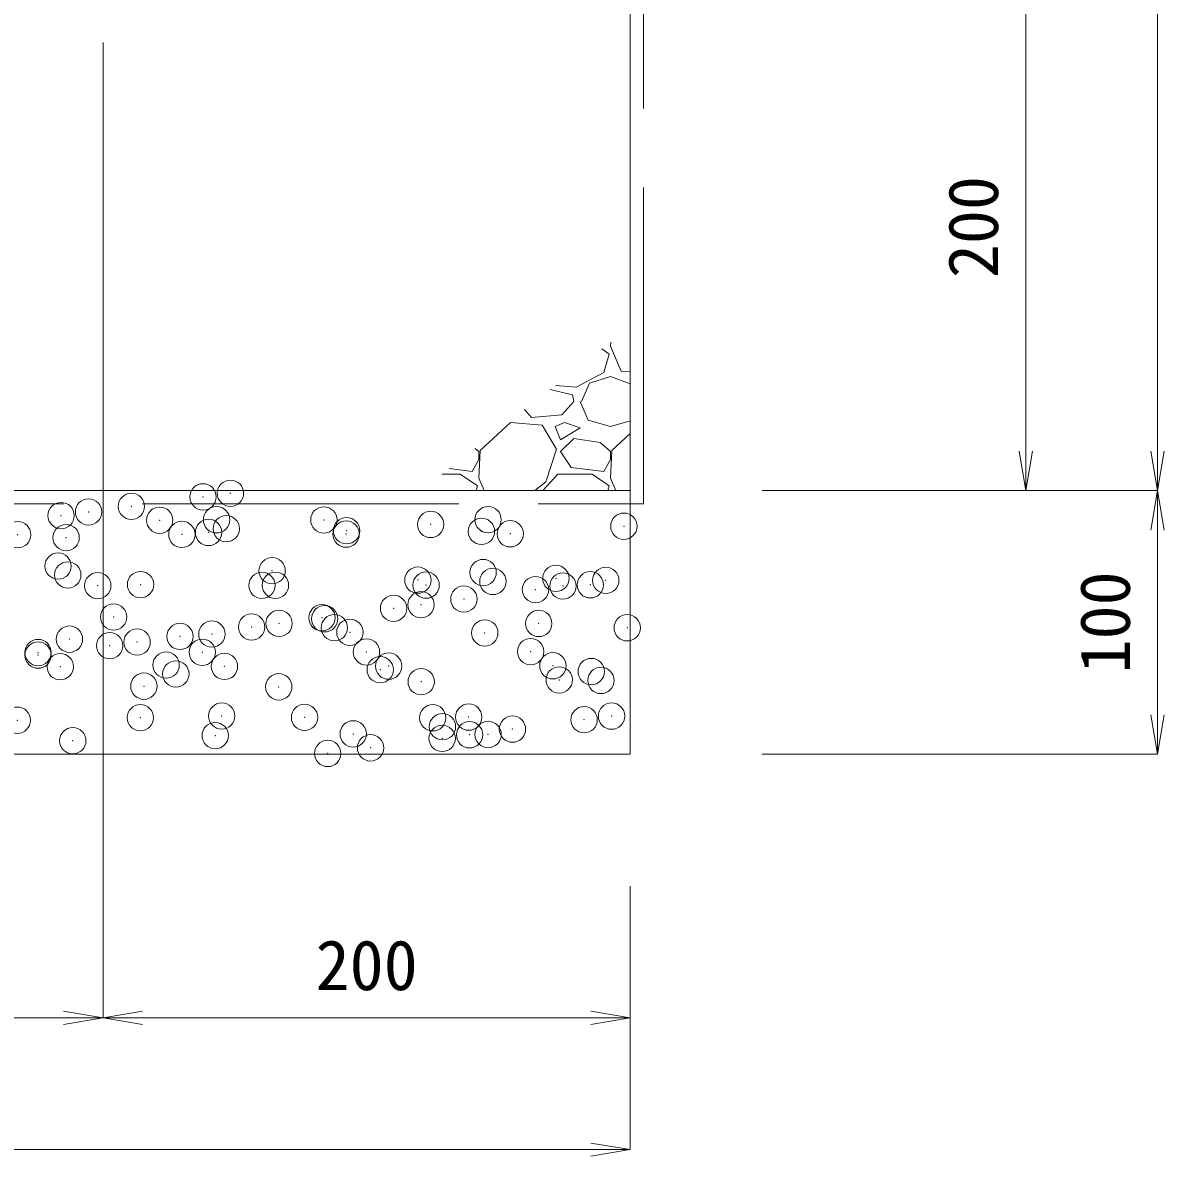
# Model space of a CAD drawing. Units: millimetres at full size, sheet at 1:20. Extents: x 0 to 23340, y -4498 to 8520.
# Drawn here: x 12927.1 to 13360, y 863.7 to 1293.7 of the extents above; entities that cross this region are included whole.
import ezdxf
from ezdxf.enums import TextEntityAlignment as Align

# ---------------------------------------------------------------- set-up
doc = ezdxf.new("R2010")
doc.units = ezdxf.units.MM
doc.header["$LTSCALE"] = 20
doc.header["$PDMODE"] = 32
doc.header["$PDSIZE"] = 10
doc.linetypes.add('DASHED', pattern=[7.5, 6, -1.5])
for name, color, linetype, lineweight in [('KIJUN', 5, 'Continuous', 5), ('SUNPO', 3, 'Continuous', 13), ('TITLE', 7, 'Continuous', 13), ('ﾊｯﾁﾝｸﾞ', 7, 'Continuous', 5)]:
    doc.layers.add(name, color=color, linetype=linetype, lineweight=lineweight)
doc.styles.add('ＭＳ ゴシック', font='')
doc.styles.get('ＭＳ ゴシック').set_extended_font_data('MS Gothic')

# ---------------------------------------------------------------- blocks, each defined once
blk = doc.blocks.new('open_arrow')
at = {"color": 0, "linetype": 'Continuous', "lineweight": -2}
blk.add_lwpolyline([(7.5, 1.25), (0, 0), (7.5, -1.25)], dxfattribs=at)

msp = doc.modelspace()

# ---------------------------------------------------------------- linework, layer by layer
at = {"layer": 'KIJUN', "color": 7, "linetype": 'DASHED', "lineweight": 13}
msp.add_lwpolyline([(12427.48, 1721.2), (12222.48, 1721.2), (12222.48, 1111.2), (13162.48, 1111.2), (13162.48, 1721.2), (12957.48, 1721.2)], dxfattribs=at)
at = {"layer": 'KIJUN', "color": 7, "lineweight": 13}
for points in [[(12957.48, 1716.2), (12957.48, 1336.2), (12937.48, 1316.2), (12447.48, 1316.2), (12427.48, 1336.2), (12427.48, 1716.2), (12227.48, 1716.2), (12227.48, 1116.2), (13157.48, 1116.2), (13157.48, 1716.2)], [(13157.48, 1116.2), (12227.48, 1116.2), (12227.48, 1016.2), (13157.48, 1016.2)]]:
    msp.add_lwpolyline(points, close=True, dxfattribs=at)
at = {"layer": 'SUNPO'}
for p, q in [((13357.48, 1116.2), (13357.48, 1906.2)), ((13307.48, 1316.2), (13307.48, 1116.2)), ((12957.48, 1286.2), (12957.48, 916.2)), ((12957.48, 1286.2), (12957.48, 916.2)), ((13207.48, 1116.2), (13307.48, 1116.2)), ((13207.48, 1116.2), (13357.48, 1116.2)), ((13207.48, 1116.2), (13357.48, 1116.2)), ((13357.48, 1016.2), (13357.48, 1116.2)), ((13207.48, 1016.2), (13357.48, 1016.2)), ((13157.48, 966.2), (13157.48, 916.2)), ((13157.48, 966.2), (13157.48, 866.2)), ((12427.48, 916.2), (12957.48, 916.2)), ((12957.48, 916.2), (13157.48, 916.2)), ((12227.48, 866.2), (13157.48, 866.2))]:
    msp.add_line(p, q, dxfattribs=at)
at = {"layer": 'TITLE'}
for p in [(12995.41, 1113.83), (13005.82, 1115.2), (12951.98, 1108.11), (12968.24, 1110.25), (12941.57, 1106.74), (12978.96, 1104.97), (13000.55, 1105.15), (13041.25, 1105.09), (13081.76, 1103.38), (13103.53, 1105.2), (12925.11, 1099.49), (12987.4, 1099.6), (12997.51, 1100.34), (13004.23, 1101.77), (13049.68, 1099.71), (13049.86, 1101.01), (13101.02, 1100.76), (13111.96, 1099.83), (13155.04, 1102.71), (12943.49, 1098.39), (12940.42, 1087.59), (12944.11, 1084.21), (13021.63, 1085.82), (13076.9, 1082.25), (13101.66, 1085.14), (13105.35, 1081.76), (13129.25, 1082.92), (13148.19, 1082.16), (12955.48, 1080.15), (12971.72, 1080.55), (13017.76, 1080.26), (13022.88, 1080.31), (13080.04, 1080.37), (13121.52, 1078.65), (13131.93, 1080.02), (13142.32, 1080.48), (13094.35, 1075.07), (13067.68, 1071.56), (13078.09, 1072.93), (12961.51, 1068.27), (13013.85, 1064.47), (13024.26, 1065.84), (13040.52, 1067.98), (13041.54, 1067.58), (13122.75, 1065.81), (12986.68, 1060.9), (12998.77, 1061.8), (13045.23, 1064.2), (13051.12, 1062.47), (13102.28, 1062.22), (13156.3, 1064.17), (12944.75, 1059.86), (12960.01, 1057.39), (12970.42, 1058.76), (12932.83, 1054.78), (12932.84, 1053.81), (12995.12, 1054.89), (13057.4, 1055.01), (13119.68, 1055.12), (12941.27, 1049.41), (12981.42, 1050.03), (13003.55, 1049.52), (13062.63, 1048.26), (13065.83, 1049.63), (13128.12, 1049.75), (13142.65, 1047.57), (12985.1, 1046.65), (13078.16, 1043.72), (13130.51, 1044.39), (13146.34, 1044.2), (12972.98, 1042.02), (13024.14, 1041.77), (12971.63, 1030.06), (13002.5, 1030.71), (13033.91, 1030.18), (13082.53, 1030.02), (13096.19, 1030.29), (13150.37, 1030.66), (12924.98, 1029.1), (13086.22, 1026.64), (13112.79, 1025.72), (13139.96, 1029.29), (12946.01, 1021.32), (13000.03, 1023.27), (13052.38, 1023.93), (13086.12, 1022.2), (13096.53, 1023.58), (13103.54, 1023.69), (13058.96, 1018.63), (13042.7, 1016.49)]:
    msp.add_point(p, dxfattribs=at)
at = {"layer": 'ﾊｯﾁﾝｸﾞ'}
for p, q in [((13146.69, 1169.95), (13149.5, 1168)), ((13150.08, 1172.6), (13150, 1171)), ((13150, 1171), (13154, 1161.5)), ((13149.5, 1168), (13147.5, 1161)), ((13147.5, 1161), (13137, 1155.5)), ((13154, 1161.5), (13157.48, 1161.33)), ((13137, 1155.5), (13129.06, 1156.13)), ((13139, 1150), (13142, 1157)), ((13142, 1157), (13150, 1159.5)), ((13150, 1159.5), (13157.48, 1156.69)), ((13135.5, 1152.5), (13127.1, 1154.6)), ((13136, 1150), (13135.5, 1152.5)), ((13136, 1150), (13131.5, 1145)), ((13138.5, 1150), (13141.5, 1143)), ((13120, 1144), (13117.32, 1146.93)), ((13131.5, 1145), (13120, 1144)), ((13141.5, 1143), (13150, 1140.5)), ((13112, 1142), (13100.5, 1131.5)), ((13124, 1141), (13112, 1142)), ((13129.5, 1132), (13124, 1141)), ((13132.5, 1142), (13129, 1140.5)), ((13129, 1140.5), (13131, 1135.5)), ((13131, 1135.5), (13138.5, 1140)), ((13138.5, 1140), (13132.5, 1142)), ((13150, 1140.5), (13157.48, 1142.7)), ((13136, 1136), (13131, 1131)), ((13146, 1134.5), (13136, 1136)), ((13150, 1131), (13146, 1134.5)), ((13157.48, 1137.88), (13150.5, 1131.5)), ((13100, 1131), (13098.58, 1132.24)), ((13100.5, 1131.5), (13100, 1121)), ((13100, 1128), (13100, 1131)), ((13125.5, 1119.5), (13129.5, 1132)), ((13131, 1131), (13135, 1125)), ((13150.5, 1131.5), (13150, 1121)), ((13150, 1128), (13150, 1131)), ((13097.5, 1123.5), (13100, 1128)), ((13147.5, 1123.5), (13150, 1128)), ((13086.15, 1122.5), (13093, 1122.5)), ((13088.76, 1124.55), (13097.5, 1123.5)), ((13093, 1122.5), (13099.5, 1118)), ((13124.33, 1116.2), (13130, 1122.5)), ((13130, 1122.5), (13143, 1122.5)), ((13135, 1125), (13147.5, 1123.5)), ((13143, 1122.5), (13149.5, 1118)), ((13099.5, 1118), (13098.98, 1116.2)), ((13100, 1121), (13102.02, 1116.2)), ((13121.22, 1116.2), (13125.5, 1119.5)), ((13149.5, 1118), (13148.98, 1116.2)), ((13150, 1121), (13152.02, 1116.2))]:
    msp.add_line(p, q, dxfattribs=at)

# ---------------------------------------------------------------- block references
at = {"layer": 'SUNPO', "xscale": 2, "yscale": 2}
for p, rotation in [((13307.48, 1116.2), 90), ((13357.48, 1116.2), 90), ((13357.48, 1116.2), 270), ((13357.48, 1016.2), 90), ((12957.48, 916.2), 180), ((13157.48, 916.2), 180), ((13157.48, 866.2), 180)]:
    msp.add_blockref('open_arrow', p, dxfattribs=dict(at, rotation=rotation))
msp.add_blockref('open_arrow', (12957.48, 916.2), dxfattribs=at)

# ---------------------------------------------------------------- texts
at = {"layer": 'SUNPO', "style": 'ＭＳ ゴシック'}
for s, p in [('200', (13287.48, 1216.2)), ('100', (13337.48, 1066.2))]:
    msp.add_text(s, height=18.99, rotation=90, dxfattribs=at).set_placement(p, align=Align.MIDDLE_CENTER)
msp.add_text('200', height=18.99, dxfattribs=at).set_placement((13057.48, 936.2), align=Align.MIDDLE_CENTER)

doc.saveas('drawing.dxf')
